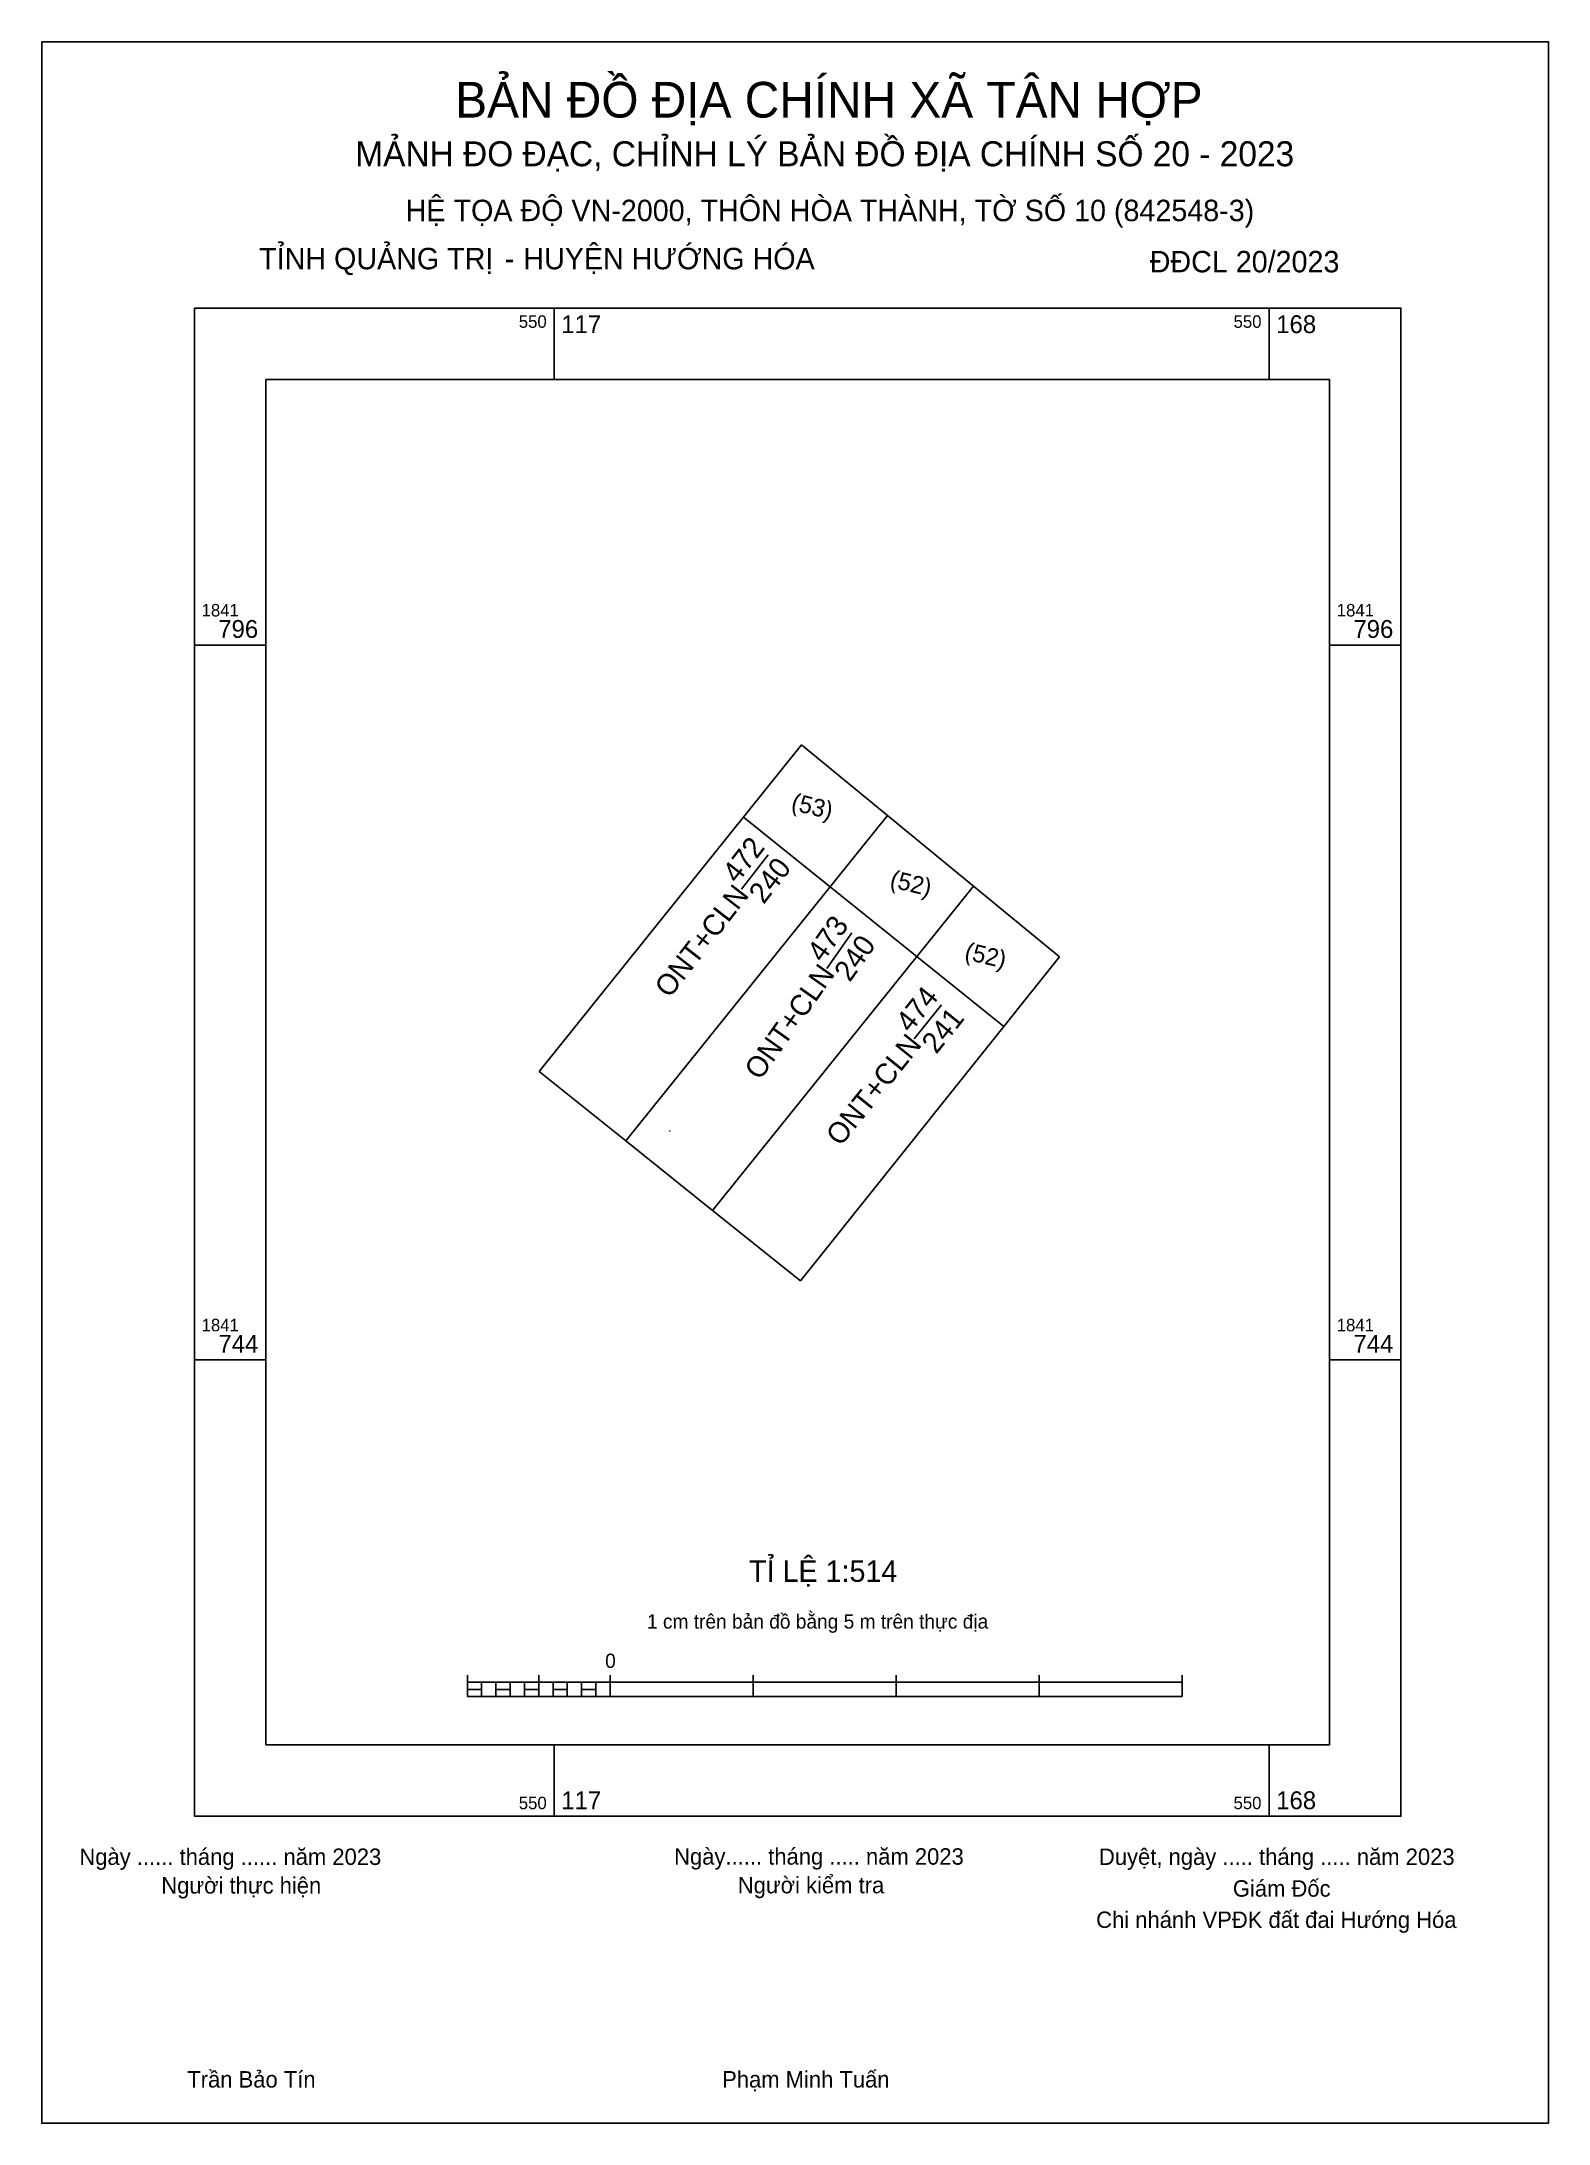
# Model space of a CAD drawing. Extents: x 550081 to 550189, y 1841690 to 1841840.
import ezdxf

# ---------------------------------------------------------------- set-up
doc = ezdxf.new("R2010")
doc.units = 0
for name, color, linetype in [('Level 1', 7, 'Continuous'), ('Level 10', 7, 'Continuous'), ('Level 2', 7, 'Continuous'), ('Level 49', 7, 'Continuous'), ('Level 6', 7, 'Continuous'), ('Level 62', 7, 'Continuous'), ('Level 63', 7, 'Continuous'), ('Level 9', 7, 'Continuous')]:
    doc.layers.add(name, color=color, linetype=linetype)

msp = doc.modelspace()

# ---------------------------------------------------------------- linework, layer by layer
at = {"layer": 'Level 1'}
for p, q in [((550080.68, 1841839.58), (550080.68, 1841839.58)), ((550189.03, 1841689.87), (550189.03, 1841689.87))]:
    msp.add_line(p, q, dxfattribs=at)
at = {"layer": 'Level 10'}
for p, q in [((550116.45, 1841765.52), (550135.23, 1841788.88)), ((550135.23, 1841788.88), (550135.33, 1841789.01)), ((550135.33, 1841789.01), (550141.51, 1841783.93)), ((550141.51, 1841783.93), (550147.69, 1841778.85)), ((550147.69, 1841778.85), (550153.87, 1841773.76)), ((550153.87, 1841773.76), (550135.26, 1841750.45)), ((550122.69, 1841760.52), (550116.45, 1841765.52)), ((550128.93, 1841755.52), (550122.69, 1841760.52)), ((550135.26, 1841750.45), (550128.93, 1841755.52))]:
    msp.add_line(p, q, dxfattribs=at)
at = {"layer": 'Level 2'}
msp.add_lwpolyline([(550080.68, 1841839.58), (550189.03, 1841839.58), (550189.03, 1841689.87), (550080.68, 1841689.87)], close=True, dxfattribs=at)
at = {"layer": 'Level 49'}
for p, q in [((550131, 1841778.62), (550132.92, 1841781.09)), ((550137.15, 1841772.93), (550138.95, 1841775.48)), ((550143.43, 1841767.87), (550145.39, 1841770.3))]:
    msp.add_line(p, q, dxfattribs=at)
at = {"layer": 'Level 6'}
msp.add_lwpolyline([(550149.88, 1841768.76), (550131.15, 1841783.81)], dxfattribs=at)
at = {"layer": 'Level 62'}
msp.add_lwpolyline([(550096.81, 1841815.28), (550173.29, 1841815.28), (550173.29, 1841717.09), (550096.81, 1841717.09)], close=True, dxfattribs=at)
at = {"layer": 'Level 63'}
for p, q in [((550080.68, 1841837.01), (550080.68, 1841839.58)), ((550080.68, 1841839.58), (550083.25, 1841839.58)), ((550080.68, 1841837.01), (550080.68, 1841839.58)), ((550080.68, 1841839.58), (550083.25, 1841839.58)), ((550186.45, 1841839.58), (550189.03, 1841839.58)), ((550186.45, 1841839.58), (550189.03, 1841839.58)), ((550189.03, 1841839.58), (550189.03, 1841837.01)), ((550189.03, 1841839.58), (550189.03, 1841837.01)), ((550080.68, 1841837.01), (550080.68, 1841837.01)), ((550080.68, 1841837.01), (550080.68, 1841837.01)), ((550117.54, 1841820.42), (550117.54, 1841815.28)), ((550168.94, 1841820.42), (550168.94, 1841815.28)), ((550091.67, 1841796.18), (550096.81, 1841796.18)), ((550173.29, 1841796.18), (550178.43, 1841796.18)), ((550122.69, 1841760.52), (550141.51, 1841783.93)), ((550128.93, 1841755.52), (550147.69, 1841778.85)), ((550091.67, 1841744.78), (550096.81, 1841744.78)), ((550173.29, 1841744.78), (550178.43, 1841744.78)), ((550111.29, 1841722.11), (550111.29, 1841720.57)), ((550111.29, 1841721.6), (550162.69, 1841721.6)), ((550112.31, 1841721.6), (550112.31, 1841720.57)), ((550113.34, 1841721.6), (550113.34, 1841720.57)), ((550114.37, 1841721.6), (550114.37, 1841720.57)), ((550115.4, 1841721.6), (550115.4, 1841720.57)), ((550116.43, 1841722.11), (550116.43, 1841720.57)), ((550116.43, 1841721.6), (550116.43, 1841720.57)), ((550117.46, 1841721.6), (550117.46, 1841720.57)), ((550118.48, 1841721.6), (550118.48, 1841720.57)), ((550119.51, 1841721.6), (550119.51, 1841720.57)), ((550120.54, 1841721.6), (550120.54, 1841720.57)), ((550121.57, 1841722.11), (550121.57, 1841720.57)), ((550121.57, 1841721.6), (550121.57, 1841720.57)), ((550131.85, 1841722.11), (550131.85, 1841720.57)), ((550142.13, 1841722.11), (550142.13, 1841720.57)), ((550152.41, 1841722.11), (550152.41, 1841720.57)), ((550162.69, 1841722.11), (550162.69, 1841720.57)), ((550111.29, 1841720.57), (550162.69, 1841720.57)), ((550117.54, 1841717.09), (550117.54, 1841711.95)), ((550168.94, 1841717.09), (550168.94, 1841711.95)), ((550080.68, 1841689.87), (550080.68, 1841692.44)), ((550080.68, 1841689.87), (550080.68, 1841692.44)), ((550189.03, 1841692.44), (550189.03, 1841689.87)), ((550189.03, 1841692.44), (550189.03, 1841689.87)), ((550083.25, 1841689.87), (550080.68, 1841689.87)), ((550083.25, 1841689.87), (550080.68, 1841689.87)), ((550189.03, 1841689.87), (550186.45, 1841689.87)), ((550189.03, 1841689.87), (550186.45, 1841689.87))]:
    msp.add_line(p, q, dxfattribs=at)
for points in [[(550091.67, 1841820.42), (550091.67, 1841711.95), (550178.43, 1841711.95), (550178.43, 1841820.42)], [(550111.29, 1841721.08), (550112.31, 1841721.08), (550112.31, 1841720.57), (550111.29, 1841720.57)], [(550111.29, 1841721.08), (550112.31, 1841721.08), (550112.31, 1841720.57), (550111.29, 1841720.57)], [(550113.34, 1841721.08), (550114.37, 1841721.08), (550114.37, 1841720.57), (550113.34, 1841720.57)], [(550115.4, 1841721.08), (550116.43, 1841721.08), (550116.43, 1841720.57), (550115.4, 1841720.57)], [(550117.46, 1841721.08), (550118.48, 1841721.08), (550118.48, 1841720.57), (550117.46, 1841720.57)], [(550119.51, 1841721.08), (550120.54, 1841721.08), (550120.54, 1841720.57), (550119.51, 1841720.57)]]:
    msp.add_lwpolyline(points, close=True, dxfattribs=at)
at = {"layer": 'Level 9'}
for centre in [(550147.68, 1841778.85), (550125.85, 1841761.24)]:
    msp.add_circle(centre, 0.01, dxfattribs=at)

# ---------------------------------------------------------------- texts
at = {"layer": 'Level 49'}
for s, height, rotation, p in [('(53)', 1.25, 346.4681, (550134.51, 1841784.34)), ('472', 1.503, 52.2038, (550130.7, 1841778.97)), ('240', 1.503, 52.2038, (550132.6, 1841777.49)), ('(52)', 1.25, 346.4681, (550141.61, 1841778.8)), ('ONT+CLN', 1.503, 52.2038, (550125.83, 1841770.73)), ('473', 1.503, 54.7513, (550136.84, 1841773.28)), ('240', 1.503, 54.7513, (550138.79, 1841771.88)), ('(52)', 1.25, 346.4681, (550146.98, 1841773.61)), ('ONT+CLN', 1.503, 54.7513, (550132.34, 1841764.82)), ('474', 1.503, 51.2425, (550143.15, 1841768.23)), ('241', 1.503, 51.2425, (550145.01, 1841766.71)), ('ONT+CLN', 1.503, 51.2425, (550138.13, 1841760.07))]:
    msp.add_text(s, height=height, rotation=rotation, dxfattribs=at).set_placement(p)
at = {"layer": 'Level 6'}
for s, p in [('HỆ TỌA ÐỘ VN-2000, THÔN HÒA THÀNH, TỜ SỐ 10 (842548-3)', (550106.86, 1841826.67)), ('TỈ LỆ 1:514', (550131.55, 1841728.81))]:
    msp.add_text(s, height=1.5422, dxfattribs=at).set_placement(p)
at = {"layer": 'Level 63'}
for s, height, p in [('BẢN ĐỒ ĐỊA CHÍNH XÃ TÂN HỢP', 2.5704, (550110.42, 1841834.12)), ('MẢNH ĐO ĐẠC, CHỈNH LÝ BẢN ĐỒ ÐỊA CHÍNH SỐ 20 - 2023', 1.7993, (550103.23, 1841830.62)), ('TỈNH QUẢNG TRỊ', 1.5422, (550096.32, 1841823.21)), (' HUYỆN HƯỚNG HÓA', 1.5422, (550114.75, 1841823.21)), ('ĐĐCL 20/2023', 1.5422, (550160.36, 1841822.99)), ('-', 1.54, (550113.99, 1841823.21)), ('550', 0.9, (550114.99, 1841819)), ('117', 1.285, (550118.05, 1841818.62)), ('550', 0.9, (550166.39, 1841819)), ('168', 1.285, (550169.46, 1841818.62)), ('1841', 0.9, (550092.18, 1841798.24)), ('1841', 0.9, (550173.81, 1841798.24)), ('796', 1.285, (550093.38, 1841796.7)), ('796', 1.285, (550175.01, 1841796.7)), ('1841', 0.9, (550092.18, 1841746.83)), ('1841', 0.9, (550173.81, 1841746.83)), ('744', 1.285, (550093.39, 1841745.29)), ('744', 1.285, (550175.01, 1841745.29)), ('1 cm trên bản đồ bằng 5 m trên thực địa', 1.0282, (550124.21, 1841725.45)), ('0', 1.03, (550121.2, 1841722.62)), ('550', 0.9, (550114.99, 1841712.46)), ('117', 1.285, (550118.05, 1841712.46)), ('550', 0.9, (550166.39, 1841712.46)), ('168', 1.285, (550169.46, 1841712.46)), ('Ngày ...... tháng ...... năm 2023', 1.1824, (550083.39, 1841708.45)), ('Ngày...... tháng ..... năm 2023', 1.1824, (550126.16, 1841708.47)), ('Duyệt, ngày ..... tháng ..... năm 2023', 1.1824, (550156.71, 1841708.45)), ('Người thực hiện', 1.1824, (550089.28, 1841706.39)), ('Người kiểm tra', 1.1824, (550130.74, 1841706.41)), ('Giám Đốc', 1.182, (550166.34, 1841706.17)), ('Chi nhánh VPĐK đất đai Hướng Hóa', 1.1824, (550156.51, 1841703.92)), ('Trần Bảo Tín', 1.1824, (550091.15, 1841692.44)), ('Phạm Minh Tuấn', 1.1824, (550129.61, 1841692.44))]:
    msp.add_text(s, height=height, dxfattribs=at).set_placement(p)

doc.saveas('drawing.dxf')
